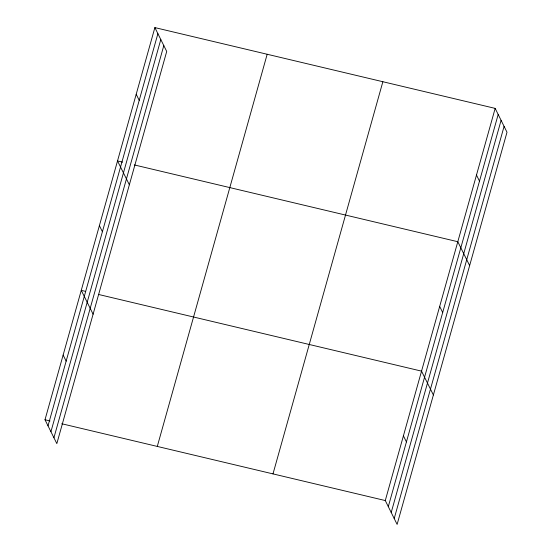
<?xml version="1.0" encoding="UTF-8"?>
<svg xmlns="http://www.w3.org/2000/svg" width="552" height="552" viewBox="0 0 552 552"><rect width="100%" height="100%" fill="white"/><g stroke="black" fill="none" stroke-linecap="round" stroke-linejoin="round"><path stroke-width="0.83" d="M154.877 27.6L166.718 51.446L56.835 443.615L45.002 419.768L154.877 27.6L495.165 108.385L506.998 132.232L397.123 524.4L385.282 500.554L495.165 108.385M48.017 425.847L157.893 33.679M50.929 431.712L160.804 39.537M53.923 437.75L163.806 45.581M157.292 446.43L267.175 54.262M272.992 473.899L382.867 81.724M388.297 506.632L498.18 114.457M391.209 512.497L501.092 120.322M394.211 518.535L504.086 126.367M122.551 162.129L117.521 160.936L129.354 184.782M134.281 164.917L457.808 241.721L469.642 265.567M85.45 291.352L81.261 290.352L93.095 314.198M98.856 294.533L421.542 371.137L433.382 394.984M45.002 419.768L50.025 420.962M61.762 423.75L385.282 500.554M476.486 175.053L479.502 181.132M439.675 306.429L442.69 312.508M403.415 435.845L406.431 441.924M136.199 94.268L139.214 100.347M99.388 225.644L102.403 231.723M63.128 355.06L66.143 361.139"/></g></svg>
